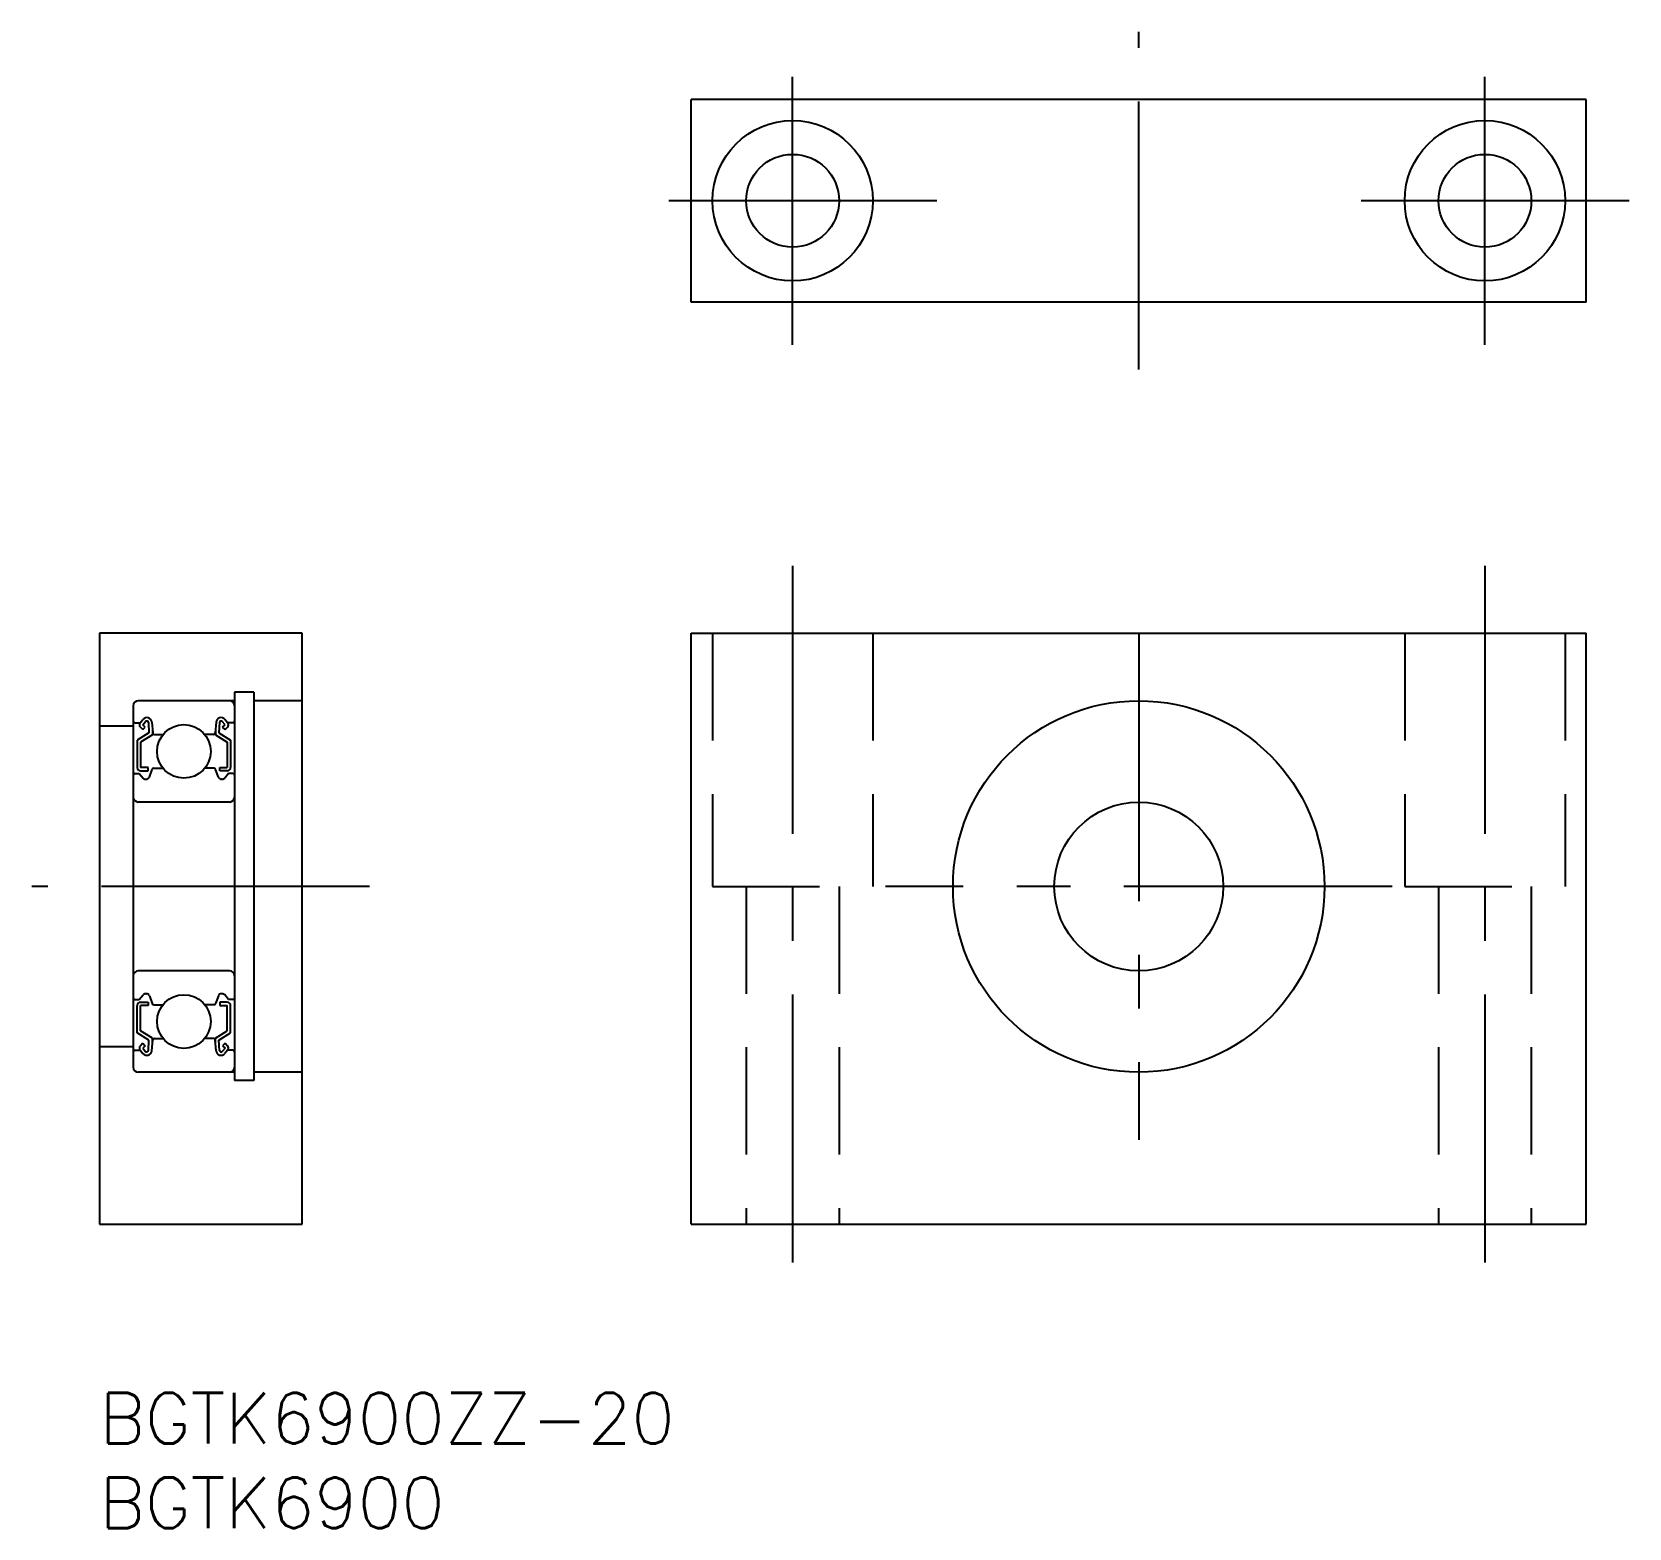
# Model space of a CAD drawing. Extents: x -4 to 90.6, y -8 to 80.6.
import ezdxf

# ---------------------------------------------------------------- set-up
doc = ezdxf.new("R2010")
doc.units = 0
doc.header["$LTSCALE"] = 0.5
doc.linetypes.add('CENTER', pattern=[50.8, 31.75, -6.35, 6.35, -6.35])
doc.linetypes.add('DASHED', pattern=[19.05, 12.7, -6.35])
for name, color, linetype in [('MSM_CENTER', 1, 'CENTER'), ('MSM_CONTINUOUS', 7, 'CONTINUOUS'), ('MSM_DASHED', 4, 'DASHED'), ('MSM_PART_NUMBER', 7, 'CONTINUOUS')]:
    doc.layers.add(name, color=color, linetype=linetype)
doc.styles.get("Standard").update_dxf_attribs({"font": 'txt.shx', "height": 3, "bigfont": 'bigfont.shx'})

# ---------------------------------------------------------------- blocks, each defined once
blk = doc.blocks.new('*U6')
at = {"layer": 'MSM_PART_NUMBER'}
blk.add_text('BGTK6900ZZ-20', height=3, dxfattribs=at).set_placement((0, -3))
blk = doc.blocks.new('*U7')
at = {"layer": 'MSM_PART_NUMBER'}
blk.add_text('BGTK6900', height=3, dxfattribs=at).set_placement((0, -8))

msp = doc.modelspace()

# ---------------------------------------------------------------- linework, layer by layer
at = {"layer": 'MSM_CENTER'}
for p, q in [((61.55, 60.614), (61.55, 80.614)), ((41.05, 62.075), (41.05, 79.153)), ((82.05, 62.075), (82.05, 79.153)), ((49.589, 70.614), (32.511, 70.614)), ((90.589, 70.614), (73.511, 70.614)), ((41.05, 49), (41.05, 6)), ((82.05, 49), (82.05, 6)), ((61.55, 45), (61.55, 15)), ((16, 30), (-4, 30)), ((76.55, 30), (46.55, 30))]:
    msp.add_line(p, q, dxfattribs=at)
at = {"layer": 'MSM_CONTINUOUS'}
for p, q in [((35.05, 64.614), (35.05, 76.614)), ((88.05, 76.614), (35.05, 76.614)), ((88.05, 64.614), (88.05, 76.614)), ((88.05, 64.614), (35.05, 64.614)), ((12, 45), (0, 45)), ((0, 45), (0, 10)), ((12, 10), (12, 45)), ((35.05, 45), (88.05, 45)), ((35.05, 10), (35.05, 45)), ((88.05, 10), (88.05, 45)), ((2, 40.7), (2, 19.3)), ((8, 41), (2.3, 41)), ((8, 41.5), (8, 18.5)), ((9.15, 41.5), (8, 41.5)), ((9.15, 41.5), (9.15, 18.5)), ((12, 41), (9.15, 41)), ((2.41, 39.7), (2.572, 39.893)), ((2.563, 39.571), (2.726, 39.765)), ((3.098, 39.728), (3.153, 39.091)), ((6.902, 39.728), (6.847, 39.091)), ((7.437, 39.571), (7.274, 39.765)), ((7.59, 39.7), (7.428, 39.893)), ((2, 39.5), (0, 39.5)), ((2.1, 39.7), (2.41, 39.7)), ((2.932, 39.098), (2.232, 38.661)), ((2.563, 39.289), (2.422, 39.43)), ((3.132, 38.987), (2.432, 38.55)), ((2.705, 39.43), (2.563, 39.571)), ((2.563, 39.289), (2.705, 39.43)), ((2.899, 39.71), (2.932, 39.098)), ((3.132, 39.334), (3.132, 38.987)), ((3.253, 39), (3.767, 39)), ((6.747, 39), (6.233, 39)), ((6.868, 39.334), (6.868, 38.987)), ((6.868, 38.987), (7.568, 38.55)), ((7.101, 39.71), (7.068, 39.098)), ((7.068, 39.098), (7.768, 38.661)), ((7.295, 39.43), (7.437, 39.571)), ((7.437, 39.289), (7.295, 39.43)), ((7.437, 39.289), (7.578, 39.43)), ((7.9, 39.7), (7.59, 39.7)), ((2.232, 38.661), (2.232, 37.05)), ((2.432, 38.55), (2.432, 37.05)), ((7.568, 38.55), (7.568, 37.05)), ((7.768, 38.661), (7.768, 37.05)), ((2.882, 37.05), (2.432, 37.05)), ((2.882, 36.85), (2.882, 37.05)), ((2.961, 36.482), (3.125, 36.934)), ((3.219, 37), (3.767, 37)), ((6.781, 37), (6.233, 37)), ((7.039, 36.482), (6.875, 36.934)), ((7.118, 36.85), (7.118, 37.05)), ((7.118, 37.05), (7.568, 37.05)), ((2.1, 36.7), (2.35, 36.7)), ((2.35, 36.7), (2.584, 36.421)), ((2.432, 36.85), (2.882, 36.85)), ((2.737, 36.35), (2.773, 36.35)), ((7.568, 36.85), (7.118, 36.85)), ((7.263, 36.35), (7.227, 36.35)), ((7.65, 36.7), (7.416, 36.421)), ((7.9, 36.7), (7.65, 36.7)), ((7.7, 35), (2.3, 35)), ((7.7, 25), (2.3, 25)), ((2.737, 23.65), (2.773, 23.65)), ((7.263, 23.65), (7.227, 23.65)), ((2.1, 23.3), (2.35, 23.3)), ((2.232, 21.339), (2.232, 22.95)), ((2.35, 23.3), (2.584, 23.579)), ((2.432, 23.15), (2.882, 23.15)), ((2.432, 21.45), (2.432, 22.95)), ((2.882, 22.95), (2.432, 22.95)), ((2.882, 23.15), (2.882, 22.95)), ((2.961, 23.518), (3.125, 23.066)), ((3.219, 23), (3.767, 23)), ((6.781, 23), (6.233, 23)), ((7.039, 23.518), (6.875, 23.066)), ((7.118, 23.15), (7.118, 22.95)), ((7.568, 23.15), (7.118, 23.15)), ((7.118, 22.95), (7.568, 22.95)), ((7.65, 23.3), (7.416, 23.579)), ((7.568, 21.45), (7.568, 22.95)), ((7.9, 23.3), (7.65, 23.3)), ((7.768, 21.339), (7.768, 22.95)), ((2.932, 20.902), (2.232, 21.339)), ((3.132, 21.013), (2.432, 21.45)), ((2.899, 20.29), (2.932, 20.902)), ((3.098, 20.272), (3.153, 20.909)), ((3.132, 20.666), (3.132, 21.013)), ((3.253, 21), (3.767, 21)), ((6.747, 21), (6.233, 21)), ((6.902, 20.272), (6.847, 20.909)), ((6.868, 21.013), (7.568, 21.45)), ((6.868, 20.666), (6.868, 21.013)), ((7.068, 20.902), (7.768, 21.339)), ((7.101, 20.29), (7.068, 20.902)), ((2, 20.5), (0, 20.5)), ((2.1, 20.3), (2.41, 20.3)), ((2.41, 20.3), (2.572, 20.107)), ((2.563, 20.711), (2.422, 20.57)), ((2.563, 20.711), (2.705, 20.57)), ((2.705, 20.57), (2.563, 20.429)), ((2.563, 20.429), (2.726, 20.235)), ((7.437, 20.429), (7.274, 20.235)), ((7.437, 20.711), (7.295, 20.57)), ((7.295, 20.57), (7.437, 20.429)), ((7.59, 20.3), (7.428, 20.107)), ((7.437, 20.711), (7.578, 20.57)), ((7.9, 20.3), (7.59, 20.3)), ((8, 19), (2.3, 19)), ((12, 19), (9.15, 19)), ((9.15, 18.5), (8, 18.5)), ((0, 10), (12, 10)), ((35.05, 10), (88.05, 10))]:
    msp.add_line(p, q, dxfattribs=at)
for centre, radius in [((41.05, 70.614), 4.75), ((82.05, 70.614), 4.75), ((41.05, 70.614), 2.75), ((82.05, 70.614), 2.75), ((61.55, 30), 11), ((5, 38), 1.587), ((61.55, 30), 5), ((5, 22), 1.587)]:
    msp.add_circle(centre, radius, dxfattribs=at)
for centre, radius, start, end in [((2.3, 40.7), 0.3, 90, 180), ((7.7, 40.7), 0.3, 0, 90), ((2.1, 39.8), 0.1, 180.00005, 270.00003), ((2.801, 39.702), 0.298, 5.00354, 140.15449), ((2.801, 39.702), 0.098, 4.54541, 140.18395), ((7.199, 39.702), 0.298, 39.84551, 174.99646), ((7.199, 39.702), 0.098, 39.81605, 175.45459), ((7.9, 39.8), 0.1, 269.99997, 359.99995), ((2.562, 39.571), 0.199, 139.70868, 225.38903), ((3.252, 39.1), 0.0996, 184.97066, 270.43018), ((6.748, 39.1), 0.0996, 269.56982, 355.02934), ((7.438, 39.571), 0.199, 314.61097, 40.29132), ((2.432, 37.05), 0.2, 179.99308, 270.00695), ((3.219, 36.9), 0.0999, 89.99281, 160.18162), ((6.781, 36.9), 0.0999, 19.81838, 90.00719), ((7.568, 37.05), 0.2, 269.99305, 0.00692), ((2.1, 36.6), 0.1, 90.00978, 179.996), ((2.737, 36.549), 0.199, 220.08651, 270.12599), ((2.773, 36.55), 0.2, 269.97857, 340.16775), ((7.227, 36.55), 0.2, 199.83225, 270.02143), ((7.263, 36.549), 0.199, 269.87401, 319.91349), ((7.9, 36.6), 0.1, 0.004, 89.99022), ((2.3, 35.3), 0.3, 180, 270), ((7.7, 35.3), 0.3, 270, 0), ((2.3, 24.7), 0.3, 90, 180), ((7.7, 24.7), 0.3, 0, 90), ((2.737, 23.451), 0.199, 89.87401, 139.91349), ((2.773, 23.45), 0.2, 19.83225, 90.02143), ((7.227, 23.45), 0.2, 89.97857, 160.16775), ((7.263, 23.451), 0.199, 40.08651, 90.12599), ((2.1, 23.4), 0.1, 180.004, 269.99022), ((2.432, 22.95), 0.2, 89.99305, 180.00692), ((3.219, 23.1), 0.0999, 199.81838, 270.00719), ((6.781, 23.1), 0.0999, 269.99281, 340.18162), ((7.568, 22.95), 0.2, 359.99308, 90.00695), ((7.9, 23.4), 0.1, 270.00978, 359.996), ((3.252, 20.9), 0.0996, 89.56982, 175.02934), ((6.748, 20.9), 0.0996, 4.97066, 90.43018), ((2.1, 20.2), 0.1, 89.99997, 179.99995), ((2.562, 20.429), 0.199, 134.61097, 220.29132), ((2.801, 20.298), 0.298, 219.84551, 354.99646), ((2.801, 20.298), 0.098, 219.81605, 355.45459), ((7.199, 20.298), 0.298, 185.00354, 320.15449), ((7.199, 20.298), 0.098, 184.54541, 320.18395), ((7.438, 20.429), 0.199, 319.70868, 45.38903), ((7.9, 20.2), 0.1, 0.00005, 90.00003), ((2.3, 19.3), 0.3, 180, 270), ((7.7, 19.3), 0.3, 270, 0)]:
    msp.add_arc(centre, radius, start, end, dxfattribs=at)
at = {"layer": 'MSM_DASHED'}
for p, q in [((36.3, 45), (36.3, 30)), ((45.8, 45), (45.8, 30)), ((77.3, 45), (77.3, 30)), ((86.8, 45), (86.8, 30)), ((36.3, 30), (45.8, 30)), ((38.3, 30), (38.3, 10)), ((43.8, 30), (43.8, 10)), ((77.3, 30), (86.8, 30)), ((79.3, 30), (79.3, 10)), ((84.8, 30), (84.8, 10))]:
    msp.add_line(p, q, dxfattribs=at)

# ---------------------------------------------------------------- block references
at = {"layer": 'MSM_CONTINUOUS'}
for name in ['*U6', '*U7']:
    msp.add_blockref(name, (0, 0), dxfattribs=at)

doc.saveas('drawing.dxf')
